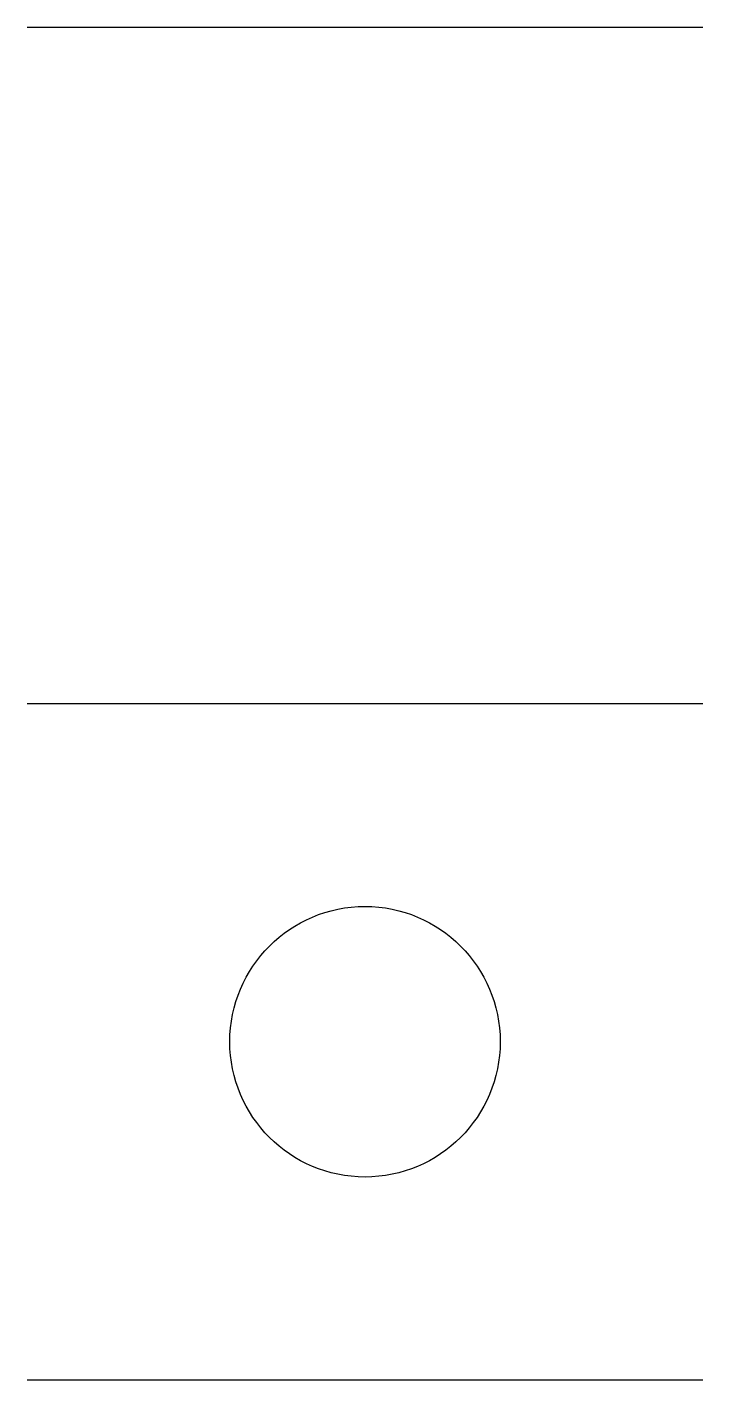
# Model space of a CAD drawing. Header units: metres. Extents: x 0 to 10, y 0 to 20.
import ezdxf

# ---------------------------------------------------------------- set-up
doc = ezdxf.new("R2010")
doc.units = ezdxf.units.M
doc.layers.add('TEAL', color=7, linetype='Continuous', true_color=0x008080)

msp = doc.modelspace()

# ---------------------------------------------------------------- linework, layer by layer
at = {"color": 5, "true_color": 0x0a14fa}
msp.add_line((0, 10), (10, 10), dxfattribs=at)
at = {"true_color": 0xff8000}
msp.add_line((0, 0), (10, 0), dxfattribs=at)
at = {"true_color": 0xff0000}
msp.add_circle((5, 5), 2, dxfattribs=at)
at = {"layer": 'TEAL', "color": 3}
msp.add_line((0, 20), (10, 20), dxfattribs=at)

doc.saveas('drawing.dxf')
